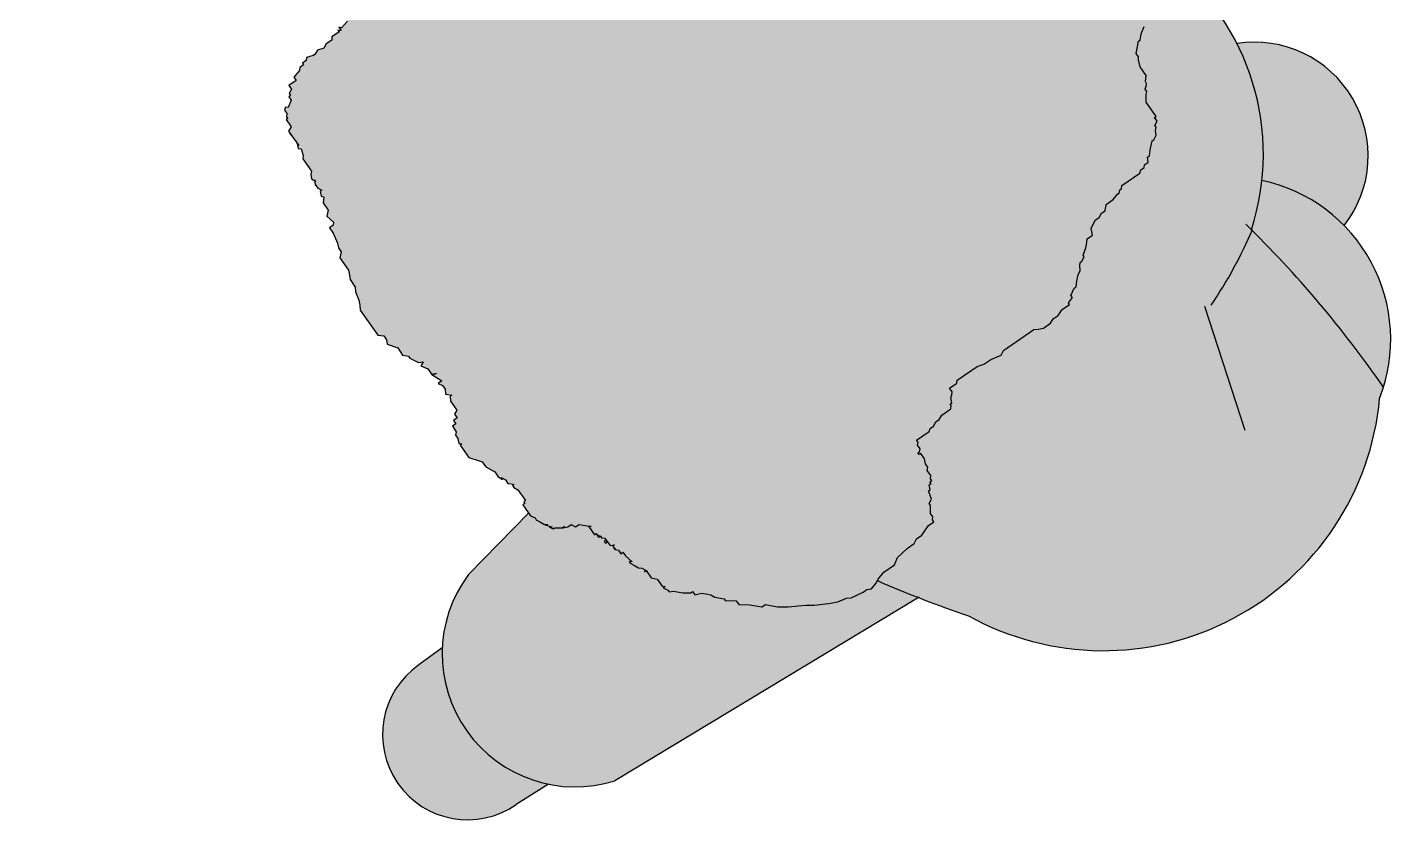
# Model space of a CAD drawing. Header units: metres. Extents: x -438 to -108, y 54494 to 54569.
# Drawn here: x -434.9628 to -434.4897, y 54565.877 to 54566.1521 of the extents above; entities that cross this region are included whole.
import ezdxf

# ---------------------------------------------------------------- set-up
doc = ezdxf.new("R2010")
doc.units = ezdxf.units.M
doc.header["$MEASUREMENT"] = 0
doc.layers.add('man', color=172, linetype='Continuous')
doc.layers.add('man-hatch', color=7, linetype='Continuous', true_color=0xffffff)

# ---------------------------------------------------------------- blocks, each defined once
blk = doc.blocks.new('A$C2C3C2B90')
at = {"layer": 'man-hatch'}
h = blk.add_hatch(color=256, dxfattribs=at)
h.paths.add_polyline_path([(251.1373023625611, 15.97596293810602), (239.3951490498939, 49.80913943407086, 0.375320228545042), (149.4841312735325, 79.4239696223267, 0.2492582734369556), (126.0182635647798, 39.18598478350896, 0.0226948687934763), (84.24336619515907, 42.25286851308238), (84.43231745424873, 41.52159141008542), (85.4757506295764, 40.32347557314688), (85.17887530681855, 38.6322713488421), (86.61336259535528, 35.92070214659179), (87.69234614439938, 34.58499963975964), (87.35992044773138, 33.03138208522569), (88.22560175324998, 32.52119959612219), (88.61665586645813, 31.00774623081179), (89.61992305925833, 30.53311391337911), (91.05441034766682, 27.82154471100648), (91.2677125912569, 26.99602469352385), (91.14858913817898, 24.61688712151272), (91.32634100779705, 23.92895377367722), (92.19202231344298, 23.41877128445185), (93.15188240953921, 19.70393120573181), (94.19531558467588, 18.50581536879372), (95.90173353327646, 11.90165522896223), (97.08275259569473, 10.73908956370133), (97.65155857845548, 8.537702850416736), (98.73054212762963, 7.202000343969758), (101.9300757812407, -5.180799918472985), (103.661438392407, -6.201164896548562), (104.4435466188215, -9.228071627300778), (105.6245656812398, -10.39063729256259), (107.4501070828546, -14.61565986025744), (108.8845943712631, -17.32722906263325), (109.4534003540875, -19.52861577590966), (110.6699697904796, -20.828768110694), (112.1044570788863, -23.54033731319896), (113.2065186707541, -27.80552407023742), (115.1511835253814, -29.65140906578563), (115.5422376385895, -31.16486243122836), (117.6244883803747, -32.97519725510938), (118.1932943633265, -35.17658396825573), (120.4532969748552, -37.67485214009412), (121.1998548272322, -40.56417220121466), (122.5757136992279, -40.20867048348055), (123.5000234213503, -43.78592389268942), (125.4045222935174, -44.90832536860262), (127.466443981416, -52.88835220436113), (127.031982771502, -54.6151066003431), (128.2130018339203, -55.77767226547439), (128.7818078167447, -57.97905897888177), (130.5487208017576, -59.13701062646487), (133.5705025857524, -70.83187754107212), (133.29670530575, -75.45256601584606), (134.5534407246041, -77.47620187012762), (135.927432976473, -85.63397956462632), (135.3738483135448, -89.73987153287362), (136.8163189892339, -94.92986429447592), (136.8563443768862, -95.08477011319974), (136.6704584514182, -95.13280030524038), (136.8385650793707, -95.78340474364632), (136.6836601415444, -95.82342990379948), (136.771715994254, -96.16422270477688), (136.926620932144, -96.1241975448711), (137.0066717073214, -96.43400918243333), (137.1925576327894, -96.38597899040087), (137.3954930356058, -96.53184081275595), (137.6436504387357, -97.49225688871775), (137.5768013537481, -97.87307485010297), (137.6168267413368, -98.02798066869491), (137.4309408159979, -98.07601086072646), (137.5189966686421, -98.41680366195942), (137.4041171184699, -98.61173464057993), (137.5321983587683, -99.10743326051943), (137.3772934208782, -99.14745842042521), (137.5722237462933, -99.26233907924143), (137.4653492735879, -99.4882512215263), (137.5454000487016, -99.79806285908762), (137.3904951110044, -99.838088019118), (137.4305204985294, -99.99299383770267), (137.7256992664925, -100.205156488486), (137.5586017388277, -100.4886924576485), (137.6466575916647, -100.8294852588797), (137.4607716663259, -100.8775154507812), (137.5007970538509, -101.0324212695041), (137.279043030846, -101.4532643906632), (137.0931571054434, -101.5012945826957), (136.9782775552058, -101.6962255613098), (136.8905381312834, -102.1960491354057), (136.3966299909171, -102.5950327611808), (136.543813909464, -102.7008226543539), (136.2830738215407, -103.0986896438553), (136.0132893334085, -103.3336457824989), (135.7205289352414, -103.6075881169445), (135.7605543229593, -103.7624939357911), (135.4907698347688, -103.9974500743238), (135.1980094368528, -104.2713924088876), (135.0431044989627, -104.3114175689179), (135.0831298866169, -104.466323387378), (134.4325291476853, -104.6344290594889), (133.5692187859904, -105.3862887033747), (133.3450846039068, -105.1467556593989), (132.7327321216444, -105.6024245672807), (132.6446762688302, -105.2616317660722), (132.0341009175818, -105.5846432568924), (131.9940755299294, -105.4297374381777), (131.8791959798209, -105.6246684167927), (131.9672518324651, -105.965461217892), (131.7145168220732, -106.3943093710614), (131.794567597316, -106.7041210086245), (131.6796880470165, -106.8990519872386), (132.1039571556275, -108.5410536655318), (132.3469179462254, -108.8418213068644), (132.4749991865237, -109.3375199266811), (132.8958408249946, -109.5592762121723), (133.0987762278119, -109.7051380346593), (133.4349894836514, -111.0063469117222), (133.6299198091301, -111.1212275705393), (133.6030961116021, -111.6569513505156), (133.6511265767867, -111.84283833277), (133.9741381425638, -112.4534176114012), (134.0141635300888, -112.6083234302487), (134.2400748431437, -112.7151990568018), (134.288105308201, -112.9010860391845), (134.4830356337434, -113.0159666978716), (134.4081814710325, -113.3658034955943), (134.4962373237404, -113.7065962966935), (134.3984072511112, -114.0954192898289), (134.3635784761163, -114.6001619058807), (134.0439943806095, -115.4098280201715), (134.0840197681346, -115.5647338388944), (133.8622657451933, -115.98557696018), (133.6415510447323, -116.5383497682624), (133.3797716342006, -116.804287070705), (133.2339110964504, -117.0072230813303), (133.2739364839754, -117.1621289000459), (133.1670620113337, -117.3880410425918), (132.8262711481702, -117.4760963945218), (132.7782406830493, -117.2902094120145), (132.5164612725184, -117.5561467145826), (132.0607908591192, -117.8391330452632), (131.4101901201111, -118.0072387171303), (128.6921777945072, -119.7671190289466), (127.3161221541704, -120.4531671702698), (126.1830273043006, -121.4399829527947), (124.7171466688587, -122.5458352510532), (124.0487666324707, -123.4125755536033), (122.0860221830008, -126.2374597023227), (121.7809293768851, -127.4500428565289), (122.6064447000063, -127.2367418258646), (121.9586812465004, -128.1379762043643), (122.7841965696234, -127.9246751738319), (122.1364331161167, -128.8259095524545), (123.4721260053329, -127.7469243149671), (123.5307544220641, -130.8139952350757), (122.8829909685601, -131.7152296135673), (123.0962932121502, -132.5407496310509), (122.5861156459296, -133.4064338377493), (123.1549216288176, -135.6078205510266), (122.8224959320842, -137.1614381056952), (122.5256206094537, -138.8526423298672), (122.9166747226618, -140.3660956953172), (121.9364855725516, -142.8209476284746), (122.3275396857598, -144.3344009939156), (121.205149040009, -146.2389062488865), (122.718593798968, -145.8478543593592), (120.8727233432119, -147.7925238034213), (121.0504752128918, -148.4804571513887), (120.9313517599412, -150.8595947235281), (119.298783547777, -153.6297841850674), (118.5318966413861, -156.9101561357093), (118.745198884978, -157.7356761533147), (120.2586436438733, -157.3446242637929), (118.6260754318364, -160.1148137254622), (118.2936497353594, -161.6684312801226), (117.1712590894158, -163.572936534968), (117.8591885253818, -163.3951856759732), (118.0369403949981, -164.0831190240633), (117.3490109590957, -164.2608698829272), (119.2331807772507, -171.5529633705946), (118.9363054546839, -173.2441675950304), (120.0988620828966, -172.0631458596981), (118.6038797578867, -174.7977851494434), (118.1694185480364, -176.5245395455486), (118.5249222872708, -177.9004062413433), (119.3504376103892, -177.6871052106799), (118.050295095024, -178.9036771176898), (118.4057988341929, -180.2795438134854), (117.1642847354915, -184.5631866404719), (116.8318590388217, -186.1168041951369), (116.3216814726011, -186.9824884018371), (116.4438858828962, -187.455442578359), (117.0096109083734, -186.8047375428432), (116.5349837160638, -187.8080084191888), (116.4438858828962, -187.455442578359), (113.3889707450007, -190.9692497705137), (112.8787931787811, -191.834933977083), (112.2310297253398, -192.736168355711), (110.3449932872509, -193.9573542801363), (111.0329227231523, -193.7796034214025), (108.5346732054677, -196.0396103937164), (107.7091578824102, -196.2529114243816), (106.5110508801599, -197.296346489944), (106.3332990105437, -196.6084131421076), (105.8037899089213, -197.5068996630789, 0.3670849214348543), (186.6207870307535, -123.5067465335787, -1.431167061010281e-05), (186.6147676319697, -123.5162113856641, 0.06029801692140953), (206.927719860556, -81.03545023942843, 0.3488028752139838)])
h.paths.add_polyline_path([(-73.56746025576922, -167.7979034752279), (-73.21195651647122, -169.1737701710226), (-72.1329729674244, -170.5094726776006), (-71.74191885408891, -172.0229260429178), (-69.8729703557683, -173.0077408493144), (-69.12641250326396, -175.897060910429), (-67.86967708440989, -177.9206967650962), (-67.69192521479181, -178.6086301129317), (-66.79069353536306, -179.2563992715504), (-66.6129416657468, -179.9443326195087), (-65.60967447294479, -180.4189649368118), (-63.72550465479162, -187.7110584246102), (-62.82427297529739, -188.3588275832217), (-62.46876923593572, -189.7346942791546), (-61.6030879302898, -190.244876768118), (-61.21203381708165, -191.7583301334389), (-59.52083718850463, -192.0552115918754), (-59.30753494491455, -192.8807316094817), (-57.43858644666579, -193.8655464157464), (-56.57290514107626, -194.3757289049736), (-55.67167346157657, -195.0234980634687), (-54.80599215606253, -195.5336805525649), (-54.62824028631712, -196.2216139005232), (-53.41167085011784, -197.5217662351779), (-51.85806010856959, -197.8541978654157), (-50.81924254185469, -198.4664168522286), (-50.13131310601693, -198.2886659934948), (-49.08787993081842, -199.4867818303028), (-47.57443517179399, -199.0957299408983), (-47.39668330217773, -199.7836632889866), (-41.61807604045771, -198.2905560746076), (-39.02564773225822, -199.2352066916565), (-38.1599664266796, -199.7453891806272), (-37.33445110362118, -199.5320881502175), (-36.43321942406419, -200.1798573088381), (-35.5675381185456, -200.6900397979325), (-34.87960868251412, -200.5122889390686), (-33.87634148984125, -200.9869212562407), (-33.01066018432266, -201.4971037453424), (-29.433427117463, -200.5727992794773), (-27.01875067894798, -200.8295165485606), (-26.01548348627239, -201.3041488658637), (-24.63962461440406, -200.9486471482578), (-21.00376313100878, -203.0914136023766), (-20.8260112613907, -203.779346950213), (-18.92151238928454, -204.9017484261276), (-16.83926164718287, -206.7120832498777), (-15.97358034166791, -207.222265738973), (-15.0723486622328, -207.8700348975899), (-14.20666735671784, -208.3802173868162), (-13.63786137382795, -210.5816041000935), (-12.24354006788326, -212.5696897827074), (-11.55561063191726, -212.3919389238417), (-11.20010689268292, -213.7678056197683), (-10.51217745671693, -213.5900547609044), (-9.508910263915823, -214.0646870780765), (-7.231819712617835, -214.3569545190903), (-7.054067843001576, -215.0448878670559), (-6.050800650198653, -215.519520184228), (-4.971817101152737, -216.855222690805), (-4.794065231409149, -217.543156038897), (-2.889566359242053, -218.6655575145551), (-2.5340626200732, -220.0414242104816), (-1.632830940387976, -220.6891933689676), (-0.58939776531588, -221.8873092061594), (0.4138694274852242, -222.3619415233325), (1.101798863516706, -222.1841906645996), (2.239410829101871, -226.5869640911533), (2.927340265004204, -226.409213232414), (4.006323814178359, -227.7449157388683), (4.361827553474541, -229.1207824345393), (5.187342876596631, -228.9074814039986), (5.400645120123045, -229.7330014216059), (6.776503991991376, -229.3774997038772), (7.957523054279591, -230.5400653690131), (9.036506603520138, -231.8757678757238), (9.724436039359716, -231.698017016728), (12.10356210415466, -231.8171476163025), (12.791491539866, -231.6393967575632), (15.73942358736167, -233.9599140704149), (17.76304591260578, -232.7031779741874), (18.15410002581393, -234.2166313396283), (19.01978133146167, -234.7268138285999), (20.53322609048428, -234.3357619391973), (21.04340365670669, -233.4700777324961), (21.22115552632295, -234.1580110803325), (23.42252972131155, -233.5892083320714), (24.28821102689562, -234.0993908212986), (26.31183335207697, -232.8426547249401), (25.80165578591732, -233.7083389316458), (26.66733709143682, -234.2185214207411), (30.20440417583359, -232.5707334351164), (31.28338772494408, -233.9064359416943), (31.9713171608455, -233.7286850829541), (33.27145967627712, -232.5121131758196), (34.35044322538761, -233.8478156823985), (37.23974685621579, -233.1012620752726), (38.57543974568671, -232.022276837909), (38.93094348491923, -233.3981435337046), (40.65769048753282, -233.8326116616572), (44.92285299021751, -232.7305563368755), (45.27835672952733, -234.1064230328548), (49.32560138014651, -231.592950840276), (49.20647792700493, -233.9720884122862), (54.98508518872313, -232.4789811981591), (55.16283705840488, -233.1669145461183), (56.67628181736472, -232.775862656591), (57.18645938358623, -231.910178449768), (57.36421125332981, -232.5981117977262), (60.07576301454083, -231.1636248427667), (60.94144432006033, -231.673807331862), (63.79058196842743, -230.2037702049765), (64.47851140445619, -230.0260193461054), (63.14281851492251, -231.1050045834691), (66.6798855992538, -229.4572165978443), (69.68831268322447, -226.3315254184481), (69.86606455296806, -227.0194587664064), (70.51382800634383, -226.1182243879148), (72.57761631411722, -225.5849718113159), (75.63414528671274, -223.5651174404447), (75.90138115485752, -223.1116638082076), (78.61293291613038, -221.677176853118), (80.75567869445422, -218.0413031847474), (80.06774925848276, -218.2190540436213), (80.54237645079957, -217.2157831672721), (82.86287409874058, -214.2678428468616), (85.53425987755145, -212.1098723722671), (86.22218931351927, -211.9321215132723), (88.72043883107563, -209.6721145408292), (88.24581163876337, -210.6753854170456), (89.62167051069446, -210.3198836994479), (91.43199059241397, -208.2376275857368), (92.55438123810109, -206.3331223307669), (94.75575543309151, -205.7643195825067), (95.26593299937485, -204.898635375931), (96.64179187118134, -204.5431336582033), (99.49092951954754, -203.0730965313105), (100.4757342782077, -201.2041414481419), (100.8667883914159, -202.7175948135828), (101.5145518449199, -201.8163604350821), (101.9891790371667, -200.8130895587447), (104.1905532321571, -200.2442868104763), (106.3332990105437, -196.6084131421076), (106.5110508801599, -197.2963464899431), (107.7091578824129, -196.2529114243798), (108.5346732054677, -196.0396103937155), (111.0329227231523, -193.7796034214034), (110.3449932872536, -193.9573542801345), (112.2310297253407, -192.7361683557092), (112.8787931787783, -191.8349339770903), (113.3889707450035, -190.9692497705091), (116.4438858828962, -187.455442578359), (116.3216814726011, -186.9824884018362), (116.8318590388217, -186.1168041951387), (117.1642847354906, -184.5631866404765), (118.4057988341929, -180.2795438134845), (118.050295095024, -178.9036771176889), (119.3504376103901, -177.6871052106781), (118.5249222872708, -177.9004062413424), (118.1694185480364, -176.5245395455495), (118.6038797578867, -174.7977851494425), (120.0988620828966, -172.0631458596963), (118.9363054546839, -173.2441675950313), (119.2331807772507, -171.5529633705946), (117.3490109590957, -164.2608698829272), (118.0369403949981, -164.0831190240624), (117.8591885253818, -163.3951856759722), (117.1712590894158, -163.572936534968), (118.2936497353594, -161.6684312801217), (118.6260754318364, -160.114813725464), (120.2586436438733, -157.3446242637938), (118.745198884978, -157.7356761533138), (118.5318966413861, -156.9101561357083), (119.298783547777, -153.6297841850674), (120.9313517599412, -150.8595947235299), (121.0504752128918, -148.4804571513878), (120.8727233432119, -147.7925238034213), (122.718593798967, -145.8478543593592), (121.2051490400081, -146.2389062488865), (122.3275396857598, -144.3344009939165), (121.9364855725516, -142.8209476284746), (122.9166747226618, -140.3660956953154), (122.5256206094537, -138.8526423298663), (122.8224959320851, -137.1614381056897), (123.1549216288176, -135.6078205510266), (122.5861156459296, -133.4064338377493), (123.0962932121502, -132.5407496310499), (122.8829909685601, -131.7152296135682), (123.5307544220641, -130.8139952350748), (123.4721260053329, -127.7469243149671), (122.1364331161185, -128.8259095524527), (122.7841965696234, -127.924675173831), (121.9586812465013, -128.1379762043653), (122.6064447000063, -127.2367418258646), (121.7809293768851, -127.4500428565289), (122.2153905866699, -125.7232884605564), (122.1456138860858, -126.1516922161454), (124.0487666324689, -123.4125755536143), (124.7171466688578, -122.5458352510514), (126.1830273043024, -121.4399829527893), (127.3161221541686, -120.4531671702716), (128.6921777945036, -119.7671190289466), (131.4101901201111, -118.0072387171303), (132.0607908591192, -117.8391330452632), (132.5164612725212, -117.5561467145799), (132.7782406830493, -117.2902094120136), (132.8262711481702, -117.4760963945218), (133.1670620113337, -117.3880410425909), (133.2739364839754, -117.1621289000459), (133.2339110964504, -117.0072230813303), (133.3797716342015, -116.804287070704), (133.6415510447323, -116.5383497682615), (133.8622657451933, -115.9855769601782), (134.0840197681346, -115.5647338388935), (134.0439943806095, -115.4098280201715), (134.3635784761163, -114.6001619058807), (134.3984072511112, -114.0954192898262), (134.4962373237404, -113.7065962966954), (134.4081814710325, -113.3658034955943), (134.4830356337434, -113.0159666978716), (134.288105308201, -112.9010860391845), (134.2400748431437, -112.7151990568009), (134.0141635300888, -112.6083234302487), (133.9741381425638, -112.4534176114021), (133.6511265767867, -111.84283833277), (133.6030961116021, -111.6569513505156), (133.6299198091301, -111.1212275705393), (133.4349894836514, -111.0063469117222), (133.0987762278119, -109.7051380346593), (132.8958408249964, -109.559276212176), (132.4749991865237, -109.3375199266802), (132.3469179462254, -108.8418213068644), (132.1039571556275, -108.5410536655309), (131.6796880470165, -106.8990519872377), (131.794567597316, -106.7041210086236), (131.7145168220732, -106.3943093710604), (131.9672518324651, -105.965461217892), (131.8791959798209, -105.6246684167927), (131.9940755299294, -105.4297374381777), (132.0341009175818, -105.5846432568942), (132.6446762688292, -105.2616317660722), (132.7327321216444, -105.6024245672807), (133.3450846039068, -105.1467556593989), (133.2952770078782, -105.0935260940596), (133.4811629332171, -105.0454959021508), (133.3450846039059, -105.146755659398), (133.5692187859904, -105.3862887033747), (134.4325291476844, -104.6344290594898), (135.0831298866169, -104.4663233873798), (135.0431044989627, -104.3114175689179), (135.1980094368519, -104.2713924088885), (135.4907698347697, -103.9974500743192), (135.7605543229593, -103.7624939357911), (135.7205289352414, -103.6075881169445), (136.0132893334057, -103.3336457825035), (136.2830738215416, -103.0986896438535), (136.5438139094631, -102.7008226543539), (136.3408785065185, -102.5549608318752), (136.4957834444067, -102.5149356719694), (136.796548920046, -102.2719745013164), (136.6106629946416, -102.3200046932243), (136.9114284702819, -102.0770435227014), (136.9782775552058, -101.6962255613098), (137.0931571054434, -101.5012945826966), (137.279043030846, -101.4532643906623), (137.5007970538509, -101.032421269505), (137.4607716663259, -100.8775154507812), (137.6466575916647, -100.8294852588788), (137.5586017388277, -100.4886924576485), (137.6734812890654, -100.2937614789034), (137.6334559016041, -100.1388556601878), (137.4305204985294, -99.99299383770176), (137.3904951110044, -99.8380880191171), (137.5454000487016, -99.79806285908762), (137.4653492735879, -99.48825122152539), (137.5722237462933, -99.26233907924234), (137.3772934208782, -99.14745842042521), (137.5321983587683, -99.10743326052034), (137.4041171184699, -98.61173464057993), (137.5189966686421, -98.41680366195851), (137.4309408159979, -98.07601086072737), (137.6168267413368, -98.02798066869491), (137.5768013537481, -97.87307485010206), (137.6436504387357, -97.49225688871775), (137.3954930356058, -96.53184081275595), (137.1925576327894, -96.38597899040087), (137.0066717073214, -96.43400918243333), (136.926620932144, -96.1241975448711), (136.771715994254, -96.16422270477597), (136.6836601415444, -95.82342990380039), (136.8385650793707, -95.78340474364722), (136.6704584514182, -95.13280030523947), (136.8563443768862, -95.08477011319974), (136.8163189892339, -94.92986429448592), (135.3738483135448, -89.73987153287362), (135.927432976473, -85.6339795646254), (134.5534407246041, -77.47620187012853), (133.29670530575, -75.45256601584651), (133.5705025857524, -70.83187754107257), (130.5487208017576, -59.13701062646533), (128.7818078167447, -57.97905897888131), (128.2130018339203, -55.77767226547348), (127.031982771502, -54.61510660034355), (127.466443981416, -52.88835220436022), (125.4045222935174, -44.90832536860307), (123.5000234213503, -43.78592389268806), (122.5757136992279, -40.20867048347827), (121.1998548272322, -40.56417220121466), (120.4532969748552, -37.67485214009321), (118.1932943633265, -35.17658396825573), (117.6244883803747, -32.97519725510801), (115.5422376385895, -31.16486243122836), (115.1511835253814, -29.65140906578699), (113.2065186707541, -27.80552407023652), (112.1044570788863, -23.54033731319714), (110.6699697904787, -20.828768110694), (109.4534003540875, -19.52861577590966), (108.8845943712631, -17.3272290626328), (107.4501070828537, -14.61565986026108), (105.6245656812398, -10.39063729256122), (104.4435466188215, -9.228071627300778), (103.661438392407, -6.201164896548562), (101.9300757812407, -5.180799918473895), (98.73054212762963, 7.202000343968848), (97.65155857845548, 8.537702850415826), (97.08275259569473, 10.73908956370133), (95.90173353327646, 11.90165522896177), (94.19531558467588, 18.50581536879281), (93.15188240953921, 19.70393120573226), (92.19202231344298, 23.41877128445185), (91.32634100779705, 23.92895377367813), (91.14858913817898, 24.61688712151317), (91.2677125912569, 26.99602469352385), (91.05441034766682, 27.82154471100557), (89.61992305925833, 30.53311391337866), (88.61665586645813, 31.00774623081134), (88.22560175324998, 32.52119959612264), (87.35992044773138, 33.03138208522523), (87.69234614439938, 34.5849996397601), (86.61336259535346, 35.92070214659543), (85.17887530681855, 38.6322713488421), (85.4757506295764, 40.32347557314733), (84.43231745424873, 41.52159141008633), (84.04126334110606, 43.03504477552815), (82.4691901655433, 45.71106380610718), (82.90365137545723, 47.43781820208187), (81.21245474675288, 47.73469966038874), (80.64364876386571, 49.93608637366469), (79.20916147545631, 52.64765557604551), (79.71933904161506, 53.51333978286857), (78.34348016987406, 53.15783806514128), (78.81810736218631, 54.16110894161193), (78.13017792628398, 53.98335808262482), (77.38362007384148, 56.87267814386087), (76.38035288110495, 57.34731046116303), (75.81154689802406, 59.54869717444035), (74.73256334897724, 60.88439968101875), (74.88723717596713, 63.12595058364332), (73.80825362679298, 64.46165309009803), (73.6305017571749, 65.14958643793398), (73.74962521031648, 67.52872401007335), (72.8839439046069, 68.0389064991773), (72.4928897914624, 69.55235986474236), (71.80496035562373, 69.37460900575479), (71.4139062424174, 70.88806237119661), (70.41063904967905, 71.36269468849105), (68.97615176133604, 74.07426389074044), (67.60029288946771, 73.71876217301178), (66.85373503683422, 76.60808223437971), (65.34029027793895, 76.21703034485972), (64.26130672870113, 77.55273285143812), (63.43579140557904, 77.33943182077246), (63.25803953596278, 78.0273651687321), (61.88218066422178, 77.67186345100481), (59.79992992224743, 79.48219827488401), (60.31010748846802, 80.34788248158338), (59.40887580897561, 80.99565164032629), (58.03301693717094, 80.64014992272223), (57.02974974449717, 81.11478224002394), (56.34182030853026, 80.93703138116052), (56.164068438914, 81.62496472899647), (53.27476480808582, 80.8784111217401), (52.19578125884891, 82.21411362844901), (50.68233649982449, 81.82306173904453), (47.10510343347778, 80.89875727299886), (45.4139068044542, 81.19563873136303), (44.90372923810446, 80.32995452466321), (42.52460317362693, 80.44908512436177), (41.52133598095224, 80.9237174416644), (36.4306581550718, 79.60836108613921), (35.52942647551481, 80.25613024475842), (33.97581573396474, 80.58856187498986), (32.95814496128332, 79.76647788464561), (33.32805228071538, 79.68732749648962), (32.64012284462206, 79.5095766375025), (32.95814496128423, 79.76647788464606), (31.77444153916531, 80.01975912672833), (30.26099678007904, 79.62870723732385), (29.06288977801978, 78.58527217163737), (28.88513790833986, 79.27320551959701), (27.19394127957185, 79.5700869780344), (26.68376371322211, 78.70440277133548), (24.81481521509431, 79.68921757773387), (21.92551158407423, 78.94266397034653), (20.02101271190713, 80.06506544639115), (17.30946095075888, 78.63057849129973), (16.44377964524119, 79.1407609802709), (16.05272553196937, 80.65421434584414), (13.85135133691711, 80.0854115974521), (10.09636640063309, 79.84904047942246), (8.405169771863257, 80.14592193798399), (6.891725012904317, 79.7548700483253), (5.124812027893313, 80.91282169603937), (0.03413420201195549, 79.59746534077703), (-1.657062426636912, 79.894346799083), (-3.210673168048743, 80.22677842931489), (-6.23756268609668, 79.44467465038997), (-7.826723801556, 79.91469295026809), (-10.89377930213141, 79.85607269097909), (-12.58497593057564, 80.1529541494101), (-14.31172293325562, 80.58742227749508), (-24.49307858495467, 77.95670956657796), (-25.47788334361485, 76.0877544834093), (-26.99132810238279, 75.69670259401028), (-28.54493884405838, 76.02913422424263), (-31.00302237921642, 73.04564373190942), (-33.8923260100446, 72.2990901249077), (-34.91268114255308, 70.56772171150897), (-35.73819646560969, 70.35442068097564), (-38.23644598329429, 68.0944137082779), (-38.56887167989862, 66.54079615361206), (-39.61230485522628, 67.73891199041873), (-41.45817531085504, 65.79424254648075), (-43.65954950571631, 65.22543979821921), (-46.98331434645752, 62.75213179498814), (-47.37436845972934, 64.26558516043042), (-48.53692508800486, 63.08456342521913), (-50.05036984696653, 62.69351153582147), (-51.63953096242494, 63.16352983556908), (-52.76192160811388, 61.25902458073051), (-52.93967347773014, 61.94695792856555), (-54.52883459318764, 62.41697622844504), (-58.24365354713791, 61.45712159077948), (-59.28708672246557, 62.65523742771029), (-60.80053148148818, 62.26418553818121), (-61.19158559463267, 63.77763890363076), (-62.56744446643734, 63.42213718589574), (-62.922948205799, 64.79800388169815), (-65.12432240072394, 64.22920113330565), (-66.16313996730878, 64.84142012037819), (-67.53899883930535, 64.4859184026518), (-69.23019546788146, 64.78279986108191), (-69.74037303416571, 63.91711565425885), (-69.91812490384746, 64.60504900221804), (-75.008802729536, 63.2896926467015), (-77.32930037761253, 60.34175232628331), (-77.97706383098011, 59.44051794792358), (-80.04085213887811, 58.90726537120054), (-82.67668754365423, 56.61170822683334), (-84.74047585136213, 56.0784556503645), (-86.07616874083033, 54.99947041300265), (-85.38823930486524, 55.17722127186562), (-86.58634630698998, 54.13378620630147), (-88.09979106607716, 53.74273431690472), (-88.57441825838941, 52.7394634405573), (-89.08459582473643, 51.8737792337356), (-89.26234769422535, 52.56171258169388), (-90.0878630174102, 52.3484115510314), (-91.28597001953767, 51.3049764854668), (-95.6887184094494, 50.16737098881322), (-95.86647027913114, 50.85530433677286), (-96.55439971503347, 50.67755347790899), (-96.76770195855988, 51.50307349551531), (-101.1704503484743, 50.36546799886173), (-102.4705928637813, 49.14889609185866), (-103.1585222998101, 48.97114523298796), (-104.4942151892792, 47.89215999564249), (-105.6923221914703, 46.84872493005832), (-107.5026422730589, 44.76646881635725), (-106.9924647069001, 45.63215302318849), (-108.190571709024, 44.58871795749428), (-108.0128198394077, 43.90078460965788), (-108.9574586155422, 41.30834600685148), (-109.2543339383019, 39.6171417825467), (-108.8988301991312, 38.24127508674519), (-110.2345230884102, 37.16228984951204), (-109.8434689751384, 35.6488364839397), (-111.4760371872017, 32.87864702241131), (-115.0532702539067, 31.95434255640566), (-114.8755183842904, 31.26640920856926), (-115.5634478202719, 31.08865834968492), (-116.2112112736968, 30.18742397108235), (-116.8991407095336, 30.00967311234172), (-117.3737679019732, 29.00640223587197), (-118.1992832249662, 28.79310120546234), (-118.8872126609322, 28.61535034659846), (-120.4006574200203, 28.22429845706984), (-120.7330831165609, 26.67068090241173), (-120.9108349862427, 27.35861425024814), (-122.2866938581119, 27.00311253264317), (-122.934457311615, 26.10187815414383), (-124.310316183356, 25.74637643654705), (-124.0970139398278, 24.92085641906351), (-125.6104586988495, 24.52980452953625), (-128.3220104599995, 23.09531757431296), (-127.8118328938408, 23.96100178127426), (-128.4997623297431, 23.78325092227942), (-129.8354552192168, 22.70426568491393), (-131.0335622212742, 21.66083061935296), (-131.5081894136483, 20.65755974313743), (-132.8438823029901, 19.57857450565007), (-135.7331859338838, 18.83202089864881), (-136.8911269536738, 17.06510231331822), (-139.7804305844375, 16.31854870606276), (-140.2550577767479, 15.31527782984676), (-140.4683600203398, 16.1407978473303), (-141.7685025358996, 14.92422594044956), (-142.4564319716746, 14.74647508145563), (-142.7888576684063, 13.19285752691985), (-144.421425880445, 10.42266806524913), (-145.3660646565795, 7.830229462445459), (-145.1883127869633, 7.142296114609962), (-146.5641716587024, 6.786794396883124), (-146.8208809990638, 4.372106652940602), (-147.805685757723, 2.503151569896545), (-148.4534492111643, 1.601917191392658), (-149.6515562132881, 0.5584821258325974), (-151.2841244254532, -2.211707335706251), (-151.9720538614192, -2.38945819457058), (-153.4268702036488, -5.847581004075892), (-154.9403149627369, -6.238632893604517), (-156.3595809312455, -9.834342372754236), (-158.5023267095685, -13.47021604112388), (-158.146822970336, -14.8460827369272), (-160.2895687487226, -18.48195640529639), (-161.7088347171693, -22.07766588431559), (-162.4757216236221, -25.35803783495658), (-163.2827745125396, -27.91492626596346), (-164.227413288866, -30.50736486889809), (-165.3267258919259, -35.34135437419764), (-165.9560269112253, -38.5861761529145), (-165.861848120775, -41.79083374266247), (-166.3318597045991, -43.38000146899731), (-165.8821771747889, -47.96052575454678), (-165.4911230616444, -49.4739791197353), (-165.8235487582506, -51.02759667452392), (-164.5668133395229, -53.05123252906878), (-163.4878297902187, -54.38693503538525), (-161.9157566147233, -57.06295406609524), (-160.8136950229846, -61.32814082313416), (-158.8690301682918, -63.17402581868373), (-157.0434887664205, -67.39904838650409), (-156.2969309140435, -70.28836844774105), (-155.0803614776514, -71.58852078239488), (-154.511555494827, -73.78990749567356), (-152.2113869008999, -77.01165918727838), (-151.6425809181392, -79.21304590042473), (-150.8170655948261, -78.9997448698914), (-149.9513842893084, -79.50992735898672), (-148.5755254175047, -79.15442564125897), (-145.9830971093697, -80.0990762584388), (-145.1575817863768, -79.88577522777541), (-144.078598237139, -81.22147773422876), (-141.0115427365663, -81.16285747506299), (-140.8337908668209, -81.85079082289849), (-139.1425942384367, -82.14767228133041), (-138.9292919947829, -82.9731922990677), (-138.2413625587533, -82.79544144007286), (-138.0636106891352, -83.48337478803933), (-137.3756812532965, -83.30562392904449), (-136.3724140605582, -83.78025624634756), (-134.308625752853, -83.24700366987872), (-133.2698081860135, -83.85922265669615), (-131.8939493143998, -83.5037209389684), (-130.2027526855682, -83.8006023975322), (-128.0013784907705, -83.23179964927112), (-128.1791303603868, -82.54386630130466), (-127.4912009244208, -82.36611544243897), (-127.3134490548046, -83.05404879027446), (-126.4477677491568, -83.56423127950166), (-124.9343229900715, -83.17317938997348), (-124.0686416846147, -83.68336187907607), (-123.2431263614935, -83.47006084853456), (-121.9277625261011, -88.56076762293287), (-121.0265308466705, -89.20853678154435), (-120.6710271073744, -90.5844034774691), (-119.5920435582639, -91.92010598392608), (-119.2365398189659, -93.29597267971803), (-118.1575562697935, -94.63167518642877), (-117.197696173761, -98.34651526514608), (-116.1944289808953, -98.82114758231819), (-115.5064995449929, -98.6433967234534), (-115.3287476753767, -99.33133007142078), (-113.637551046736, -99.6282115298518), (-112.7363193671736, -100.2759806884733), (-111.8706380616586, -100.7861631775659), (-110.3571933027006, -100.3951112881687), (-109.6106354501308, -103.2844313494134), (-108.7449541446122, -103.7946138383759), (-106.6474820828034, -111.9122273436569), (-106.766605535754, -114.291364915799), (-106.0200476833115, -117.1806849771656), (-105.9212532842475, -120.9712394167791), (-104.7046838480464, -122.2713917514329), (-101.5051501944354, -134.6541920137461), (-101.9751617781321, -136.2433597403342), (-102.27203710089, -137.9345639643861), (-101.5254792484493, -140.8238840256308), (-100.4464956992115, -142.1595865322088), (-99.91324009023356, -144.2233865759699), (-98.51891878435072, -146.2114722587148), (-97.73681055787074, -149.2383789893411), (-97.04888112203389, -149.0606281304781), (-95.82769607708997, -150.9466773155063), (-95.0021807540952, -150.733376284843), (-93.0575158993388, -152.5792612803916), (-92.84421365581238, -153.404781297867), (-90.97526515742538, -154.3895961043936), (-89.20835217241529, -155.5475477519794), (-88.02733310999793, -156.7101134172462), (-86.43817199453315, -157.1801317169939), (-85.43490480180026, -157.6547640342969), (-85.25715293218218, -158.3426973821315), (-84.17816938307351, -159.6783998887095), (-83.49023994710478, -159.5006490298465), (-81.40798920525776, -161.3109838537202), (-80.54230789975372, -161.8211663428174), (-78.67335940148314, -162.8059811490966), (-78.10455341872239, -165.0073678624985), (-75.82746286716792, -165.2996353033877), (-74.64644380494428, -166.462200968519)])
h.paths.add_polyline_path([(105.8037899089213, -197.5068996630798), (104.1905532321571, -200.2442868104754), (101.9891790371667, -200.8130895587437), (101.5145518449208, -201.8163604350839), (100.8667883914159, -202.7175948135837), (100.4757342782077, -201.2041414481419), (99.49092951954754, -203.0730965313114), (96.64179187117861, -204.5431336582024), (96.03366947225186, -204.7002635512736), (125.0808184018642, -266.3246904295838, 0.9285922889327849), (205.3116719838808, -222.3008268818958), (186.6207870306671, -123.5067465342618, -0.3670849214325529)])
h.paths.add_polyline_path([(146.6266417785027, -283.9809093813283), (151.2748642830456, -300.6393037015578, 0.9999838254350731), (208.0755072957672, -285.963832139214, 8.087277102248791e-06), (208.0752699264713, -285.9629134141569), (203.4948165308742, -263.939274971438, -0.3746421569819406)])
h.paths.add_polyline_path([(-105.2925300368779, -247.3965782990199, 0.6800392598186292), (-33.60623445070087, -234.6612368540418, -0.1444988632406657), (-80.80834496722127, -226.250555656623, -0.147506483213722)])
h.paths.add_polyline_path([(-80.80834496722036, -226.250555656623, -0.05147004417093753), (-95.48342064677854, -216.92289702378, -0.0465129247857369), (-162.2631420854777, -240.6394419850631, 0.4408438542884038)])
h.paths.add_polyline_path([(-95.48342064677854, -216.92289702378, 0.3143283203179255), (1.242312732834762, -222.7280059097011), (1.101798863516706, -222.1841906645996), (0.4138694274852242, -222.3619415233325), (-0.589397765314061, -221.8873092061631), (-1.632830940389795, -220.6891933689685), (-2.5340626200732, -220.0414242104825), (-2.889566359242053, -218.665557514556), (-4.794065231409149, -217.5431560388952), (-4.971817101152737, -216.8552226908059), (-6.050800650199562, -215.5195201842262), (-7.054067843001576, -215.0448878670577), (-7.231819712617835, -214.3569545190903), (-9.508910263916732, -214.0646870780747), (-10.51217745671602, -213.5900547609044), (-11.20010689268292, -213.7678056197683), (-11.55561063191726, -212.3919389238436), (-12.24354006788326, -212.5696897827065), (-13.63786137382795, -210.5816041000935), (-14.20666735671784, -208.3802173868162), (-15.07234866223735, -207.8700348975872), (-15.97358034166427, -207.222265738973), (-16.83926164718287, -206.712083249874), (-18.92151238928727, -204.9017484261276), (-20.8260112613907, -203.7793469502139), (-21.00376313100878, -203.0914136023775), (-24.63962461440497, -200.9486471482578), (-26.0154834862733, -201.3041488658637), (-27.01875067894616, -200.8295165485606), (-29.43342711746573, -200.5727992794773), (-33.01066018432357, -201.4971037453424), (-33.87634148984034, -200.9869212562417), (-34.87960868251321, -200.5122889390686), (-35.5675381185456, -200.6900397979334), (-36.43321942406601, -200.1798573088399), (-37.33445110362118, -199.5320881502194), (-38.15996642667869, -199.7453891806281), (-39.02564773226368, -199.2352066916555), (-41.61807604045862, -198.2905560746067), (-47.39668330217773, -199.7836632889885), (-47.57443517179399, -199.0957299408965), (-49.08787993081842, -199.4867818303019), (-50.13131310601693, -198.2886659934948), (-50.81924254185651, -198.4664168522286), (-51.85806010856686, -197.8541978654166), (-53.41167085011784, -197.5217662351779), (-54.62824028631712, -196.2216139005241), (-54.80599215606253, -195.5336805525658), (-55.67167346158385, -195.0234980634614), (-56.57290514107717, -194.3757289049745), (-57.43858644665306, -193.8655464157546), (-59.30753494491455, -192.8807316094808), (-59.52083718850463, -192.0552115918754), (-61.21203381708165, -191.7583301334371), (-61.6030879302898, -190.244876768119), (-62.46876923593572, -189.7346942791546), (-62.82427297529739, -188.3588275832208), (-63.72550465479162, -187.7110584246111), (-65.60967447294479, -180.4189649368118), (-66.6129416657468, -179.9443326195087), (-66.79069353536397, -179.2563992715504), (-67.69192521479181, -178.6086301129317), (-67.86967708440989, -177.9206967650971), (-69.12641250326396, -175.897060910429), (-69.8729703557683, -173.0077408493153), (-71.74191885408891, -172.0229260429169), (-72.1329729674244, -170.5094726776006), (-73.21195651647122, -169.1737701710217), (-73.56746025576922, -167.7979034752252), (-74.64644380494519, -166.4622009685154), (-75.82746286716792, -165.2996353033896), (-78.10455341872239, -165.0073678624967), (-78.67335940148314, -162.8059811490948), (-80.54230789974736, -161.821166342821), (-81.40798920525685, -161.3109838537212), (-83.49023994710569, -159.5006490298465), (-84.17816938307351, -159.6783998887113), (-85.25715293218218, -158.3426973821333), (-85.43490480180026, -157.654764034296), (-86.4381719945386, -157.1801317169929), (-88.0273331099961, -156.7101134172472), (-89.20835217241529, -155.5475477519813), (-90.97526515742811, -154.3895961043963), (-92.84421365581238, -153.404781297867), (-93.0575158993388, -152.5792612803916), (-95.0021807540952, -150.7333762848421), (-95.82769607708906, -150.9466773155073), (-97.04888112203389, -149.060628130479), (-97.73681055787074, -149.238378989342), (-98.51891878435072, -146.211472258713), (-99.91324009023356, -144.223386575969), (-100.4464956992115, -142.1595865322088), (-101.5254792484493, -140.823884025629), (-102.27203710089, -137.9345639643861), (-101.975161778133, -136.2433597403369), (-101.5051501944354, -134.6541920137452), (-104.7046838480464, -122.2713917514329), (-105.9212532842475, -120.9712394167791), (-106.0200476833115, -117.1806849771665), (-106.766605535754, -114.2913649157981), (-106.6474820828034, -111.9122273436578), (-108.7449541446122, -103.7946138383768), (-109.6106354501308, -103.2844313494124), (-110.3571933027006, -100.3951112881687), (-111.8706380616595, -100.7861631775659), (-112.7363193671772, -100.2759806884733), (-113.637551046736, -99.6282115298518), (-115.3287476753767, -99.33133007142078), (-115.5064995449929, -98.64339672345432), (-116.1944289808944, -98.82114758231819), (-117.197696173761, -98.3465152651479), (-118.1575562697935, -94.63167518642877), (-119.2365398189659, -93.29597267971894), (-119.5920435582639, -91.92010598392335), (-120.6710271073744, -90.58440347747), (-121.0265308466705, -89.20853678154435), (-121.9277625261011, -88.56076762293378), (-123.2431263614935, -83.47006084853547), (-124.0686416846156, -83.68336187907607), (-124.9343229900696, -83.17317938997348), (-126.4477677491568, -83.56423127950166), (-127.3134490548046, -83.05404879027537), (-127.4912009244208, -82.36611544243988), (-128.1791303603868, -82.54386630130375), (-128.0013784907705, -83.23179964927022), (-130.2027526855691, -83.80060239753129), (-131.8939493144017, -83.50372093896931), (-133.2698081860126, -83.85922265669615), (-134.308625752853, -83.24700366987963), (-136.37241406056, -83.78025624634574), (-137.3756812532974, -83.30562392904449), (-138.0636106891352, -83.48337478803933), (-138.2413625587533, -82.79544144007286), (-138.9292919947829, -82.9731922990668), (-139.1425942384367, -82.1476722813295), (-140.8337908668209, -81.85079082289849), (-141.0115427365663, -81.1628574750639), (-144.0785982371399, -81.22147773422967), (-145.1575817863768, -79.88577522777541), (-145.9830971093716, -80.09907625843971), (-148.5755254175028, -79.15442564125806), (-149.9513842893066, -79.50992735898672), (-150.817065594827, -78.99974486989231), (-151.6425809181392, -79.21304590042564), (-152.2113869008999, -77.01165918727838), (-154.511555494827, -73.78990749567265), (-155.0803614776514, -71.58852078239534), (-156.2969309140435, -70.2883684477406), (-157.0434887664205, -67.399048386505), (-158.8690301682918, -63.17402581868282), (-160.8136950229846, -61.32814082313371), (-161.9157566147233, -57.06295406609433), (-163.4878297902205, -54.3869350353857), (-163.8749062224069, -53.90776279875445, 0.0226790805542544), (-186.147192376252, -79.0845749577893, 0.5424891163272809), (-165.3964251812531, -238.0433774418916, 0.0181635508265311), (-162.2631420854777, -240.6394419850631, 0.04651292478573692)])
h.paths.add_polyline_path([(-174.3053313897626, -65.12767095096024, -0.01033145533902075), (-163.8749062224069, -53.90776279875354), (-164.5668133395257, -53.05123252906378), (-165.8235487582506, -51.02759667452437), (-165.4911230616444, -49.47397911973394), (-165.8821771747889, -47.96052575454951), (-166.3318597045991, -43.38000146899731), (-165.861848120775, -41.79083374266247), (-165.9560269112253, -38.58617615291541), (-165.326725891925, -35.34135437419718), (-164.227413288866, -30.50736486889991), (-163.2827745125396, -27.91492626596028), (-162.475721623623, -25.35803783495749), (-161.7088347171693, -22.07766588431559), (-160.2895687487216, -18.48195640529275), (-158.146822970336, -14.84608273692538), (-158.5023267095685, -13.47021604112388), (-156.3595809312455, -9.834342372753781), (-154.9403149627369, -6.238632893603608), (-153.4268702036488, -5.847581004075892), (-151.9720538614192, -2.389458194571489), (-151.2841244254532, -2.21170733570716), (-149.651556213289, 0.5584821258316879), (-148.4534492111652, 1.601917191393568), (-147.8056857577212, 2.503151569898364), (-146.8208809990638, 4.372106652941056), (-146.5641716587024, 6.786794396883124), (-145.1883127869633, 7.142296114609962), (-145.3660646565795, 7.830229462445459), (-144.421425880445, 10.42266806525049), (-142.7888576684063, 13.1928575269194), (-142.4564319716746, 14.74647508145563), (-141.7685025358996, 14.92422594045001), (-140.4683600203398, 16.14079784732894), (-140.2550577767479, 15.31527782984676), (-139.7804305844375, 16.31854870606276), (-136.8911269536738, 17.06510231331822), (-135.7331859338829, 18.83202089864835), (-132.8438823029919, 19.57857450565098), (-131.5081894136492, 20.65755974313697), (-131.0335622212742, 21.66083061935296), (-129.8354552192222, 22.70426568490939), (-128.4997623297431, 23.78325092228033), (-127.8118328938408, 23.96100178127472), (-128.3220104599995, 23.09531757431341), (-125.6104586988504, 24.5298045295367), (-124.0970139398278, 24.92085641906397), (-124.310316183356, 25.7463764365466), (-122.9344573116159, 26.10187815414383), (-122.286693858111, 27.00311253264408), (-120.9108349862427, 27.35861425024677), (-120.7330831165609, 26.67068090241219), (-120.4006574200203, 28.22429845707029), (-118.8872126609294, 28.615350346588), (-119.1005149046514, 29.44087036395013), (-118.4125854686217, 29.61862122294451), (-118.1992832249662, 28.79310120546188), (-117.3737679019732, 29.00640223587197), (-116.8991407095336, 30.00967311234263), (-116.2112112736968, 30.18742397108235), (-116.3889631433767, 30.87535731904109), (-114.8755183842904, 31.26640920856926), (-115.0532702539067, 31.95434255640521), (-111.4760371872026, 32.87864702241177), (-109.8434689751384, 35.6488364839397), (-110.2345230884102, 37.16228984951204), (-108.8988301991312, 38.24127508674474), (-109.2543339383019, 39.61714178254806), (-108.9574586155422, 41.30834600685239), (-108.0128198394077, 43.90078460965788), (-108.190571709024, 44.58871795749428), (-106.992464706902, 45.63215302318758), (-107.5026422730562, 44.76646881635952), (-105.6923221914676, 46.84872493005787), (-104.4942151892883, 47.89215999561839), (-103.1585222998092, 48.97114523298796), (-102.4705928637804, 49.14889609185775), (-101.1704503484743, 50.36546799886219), (-100.0808375307142, 50.64700794185546), (-112.7234395068062, 77.46867993875867, 0.7259954024676135), (-197.0234223675388, 54.95294112358079)])
h.paths.add_polyline_path([(-133.3056203797714, 94.7294269108097), (-135.9816412523414, 104.3198049232328, 0.9999943485467178), (-192.7821298440685, 89.64373566857921, 95766.13379781177), (-192.7824363106956, 89.64492191001455, 59334.71543485632), (-192.7829308428099, 89.64683652875328, 3.012143403649054e-05), (-192.7820469011103, 89.64341465615507), (-190.1121075511574, 76.80586914904188, -0.3686693836628794)])
h.paths.add_polyline_path([(234.0715050525487, 57.68882279751506), (225.9915995525826, 88.9595849702805, 1.053937289890018), (129.4441255553256, 62.72093131464544), (130.6177786929156, 58.1786717376558, -0.1462082782677092), (149.4841312735343, 79.42396962232806, -0.3372701564129943)])
at = {"layer": 'man', "linetype": 'ByBlock', "lineweight": -2}
for p, q in [((-133.3056203797105, 94.72942691059234), (-135.9816412548726, 104.3198049323046)), ((-190.1121075512046, 76.80586914927062), (-192.7820469004391, 89.6434146529291)), ((-112.7234395065416, 77.46867993819706), (-100.0808375306779, 50.64700794177861)), ((-174.2634081348524, -65.34926395869752), (-197.0234223676662, 54.95294112425563)), ((-114.5751291190109, -192.56531438398), (-159.459794641275, -190.7196583487375))]:
    blk.add_line(p, q, dxfattribs=at)
blk.add_lwpolyline([(80.6436487638648, 49.93608637366651), (79.20916147545631, 52.64765557604642), (79.71933904161506, 53.51333978286948), (78.34348016987406, 53.15783806514173), (78.81810736218631, 54.16110894161193), (78.13017792628398, 53.98335808262436), (77.38362007384148, 56.87267814386087), (76.38035288110495, 57.34731046116303), (75.81154689802406, 59.54869717444035), (74.73256334897724, 60.88439968101829), (74.88723717596713, 63.12595058364332), (73.80825362679298, 64.46165309009757), (73.6305017571749, 65.14958643793307), (73.74962521031648, 67.52872401007426), (72.8839439046069, 68.03890649917685), (72.4928897914624, 69.55235986474236), (71.80496035562373, 69.37460900575479), (71.4139062424174, 70.88806237119661), (70.41063904967905, 71.3626946884915), (68.97615176133604, 74.07426389074044), (67.60029288946771, 73.71876217301269), (66.85373503683422, 76.60808223438016), (65.34029027793895, 76.21703034485927), (64.26130672870113, 77.55273285143721), (63.43579140557904, 77.33943182077292), (63.25803953596278, 78.0273651687321), (61.88218066422178, 77.67186345100436), (59.79992992224743, 79.48219827488447), (60.31010748846802, 80.34788248158384), (59.40887580897561, 80.99565164032629), (58.03301693717094, 80.64014992272223), (57.02974974449626, 81.1147822400244), (56.34182030853026, 80.93703138116052), (56.164068438914, 81.62496472899602), (53.27476480808673, 80.8784111217401), (52.19578125884891, 82.21411362844901), (50.68233649982449, 81.82306173904453), (51.37026593572682, 82.00081259778472), (46.27958811003828, 80.68545624226044), (47.10510343315855, 80.89875727305571), (45.4139068044542, 81.19563873136303), (44.90372923810446, 80.32995452466366), (42.52460317362693, 80.44908512436177), (41.52133598095224, 80.92371744166394), (36.43065815507089, 79.60836108613967), (35.52942647551481, 80.25613024475842), (33.97581573396474, 80.58856187498986), (32.64012284462206, 79.5095766375025), (33.3280522807172, 79.68732749649007), (31.77444153916713, 80.01975912672879), (30.26099678008086, 79.6287072373243), (29.06288977801978, 78.58527217163737), (28.88513790833986, 79.27320551959656), (27.19394127957185, 79.57008697803485), (26.68376371322211, 78.70440277133548), (24.81481521509431, 79.68921757773296), (21.92551158407423, 78.94266397034608), (20.02101271190713, 80.06506544639069), (17.30946095075979, 78.63057849129927), (16.44377964524119, 79.1407609802709), (16.05272553196937, 80.65421434584368), (13.85135133691529, 80.08541159745164), (10.09636640063309, 79.849040479422), (8.405169771865076, 80.14592193798399), (6.891725012904317, 79.75487004832485), (5.124812027893313, 80.91282169603892), (0.03413420201195549, 79.59746534077658), (-1.657062426628727, 79.8943467990839), (-3.210673168049652, 80.22677842931535), (-6.23756268609668, 79.44467465038997), (-7.826723801556909, 79.91469295026855), (-10.89377930212777, 79.85607269097909), (-12.58497593057746, 80.1529541494101), (-14.31172293325562, 80.58742227749553), (-24.49307858495467, 77.95670956657796), (-25.47788334361485, 76.08775448340839), (-26.99132810238279, 75.69670259401119), (-28.54493884405838, 76.02913422424263), (-31.00302237921733, 73.04564373190897), (-33.8923260100446, 72.2990901249077), (-34.91268114255308, 70.56772171150897), (-35.73819646560969, 70.35442068097564), (-38.23644598329429, 68.0944137082779), (-38.56887167989862, 66.54079615361206), (-39.61230485522628, 67.73891199041918), (-41.45817531085504, 65.79424254647984), (-43.65954950571631, 65.22543979821876), (-43.95642482841049, 63.53423557391307), (-43.65954950571631, 65.22543979821876), (-46.98331434645752, 62.75213179498769), (-47.37436845972934, 64.26558516042951), (-48.53692508800577, 63.08456342521913), (-50.05036984696653, 62.69351153582193), (-51.63953096242494, 63.16352983556953), (-52.76192160811388, 61.25902458073051), (-52.93967347773014, 61.94695792856601), (-54.52883459318855, 62.41697622844458), (-58.24365354713791, 61.45712159077902), (-59.28708672246557, 62.65523742770984), (-60.80053148148818, 62.26418553818166), (-61.19158559463267, 63.77763890363076), (-62.56744446643734, 63.42213718589574), (-62.922948205799, 64.7980038816977), (-65.12432240072394, 64.22920113330565), (-66.16313996730878, 64.84142012037864), (-67.53899883930444, 64.4859184026509), (-69.23019546788146, 64.78279986108191), (-69.74037303416571, 63.91711565425885), (-69.91812490384746, 64.60504900221804), (-75.008802729536, 63.28969264670104), (-77.32930037760434, 60.3417523262915), (-77.97706383098102, 59.44051794792267), (-80.04085213887902, 58.90726537120008), (-82.67668754365423, 56.61170822683289), (-84.74047585136123, 56.07845565036496), (-86.07616874083124, 54.99947041300129), (-85.38823930486524, 55.17722127186516), (-86.58634630698998, 54.13378620630192), (-88.09979106607625, 53.74273431690472), (-88.5744182583885, 52.73946344055821), (-89.08459582473643, 51.87377923373515), (-89.26234769422535, 52.56171258169434), (-90.08786301741111, 52.34841155103004), (-91.28597001953585, 51.3049764854668), (-95.6887184094494, 50.16737098881367), (-95.86647027913114, 50.85530433677286), (-96.55439971503347, 50.67755347790899), (-96.76770195855988, 51.50307349551531), (-101.1704503484752, 50.36546799886219), (-102.4705928637804, 49.14889609185866), (-103.1585222998101, 48.97114523298751), (-104.4942151892801, 47.89215999563112), (-105.6923221914685, 46.8487249300606), (-106.1669493836516, 45.84545405384506), (-105.6923221914685, 46.8487249300606), (-107.502642273058, 44.7664688163577), (-106.992464706901, 45.63215302318804), (-108.190571709024, 44.58871795749383), (-108.0128198394077, 43.90078460965833), (-108.9574586155422, 41.30834600685284), (-108.7797067458623, 40.62041265901735), (-108.9574586155422, 41.30834600685284), (-109.2543339383019, 39.61714178254715), (-108.8988301991312, 38.24127508674519), (-110.2345230884102, 37.16228984951249), (-109.8434689751384, 35.6488364839397), (-111.9862147534614, 32.01296281570194), (-111.4760371872408, 32.87864702240131), (-115.0532702539067, 31.95434255640521), (-114.8755183842904, 31.26640920856971), (-116.3889631433767, 30.87535731904154), (-115.5634478202564, 31.08865834970584), (-116.2112112736968, 30.18742397108235), (-116.3889631433767, 30.87535731904154), (-116.2112112736968, 30.18742397108235), (-116.8991407095336, 30.00967311234217), (-117.3737679019732, 29.00640223587197), (-118.1992832249662, 28.79310120546234), (-118.4125854686217, 29.61862122294497), (-119.1005149046514, 29.44087036395013), (-118.8872126609322, 28.61535034659846), (-118.1992832249662, 28.79310120546234), (-120.4006574200203, 28.22429845707029), (-120.7330831165609, 26.67068090241173), (-120.9108349862427, 27.35861425024723), (-122.286693858111, 27.00311253264317), (-121.598764422145, 27.18086339150705), (-122.286693858111, 27.00311253264317), (-122.934457311615, 26.10187815414338), (-124.310316183356, 25.7463764365466), (-124.0970139398278, 24.92085641906397), (-125.6104586988522, 24.5298045295358), (-128.3220104599995, 23.09531757431341), (-127.8118328938408, 23.96100178127472), (-128.4997623297431, 23.78325092227988), (-129.8354552192131, 22.70426568491621), (-131.0335622212742, 21.66083061935296), (-131.5081894136483, 20.65755974313743), (-132.843882302991, 19.57857450565007), (-133.0216341726091, 20.26650785348556), (-132.843882302991, 19.57857450565007), (-135.7331859338838, 18.83202089864881), (-136.8911269536738, 17.06510231331868), (-139.7804305844375, 16.31854870606276), (-140.2550577767479, 15.31527782984722), (-140.4683600203398, 16.14079784732985), (-141.7685025358996, 14.92422594045001), (-142.4564319716746, 14.74647508145517), (-142.7888576684063, 13.19285752692031), (-144.421425880445, 10.42266806525095), (-145.3660646565795, 7.830229462445459), (-145.1883127869633, 7.142296114609962), (-146.5641716587024, 6.786794396882215), (-146.8208809990638, 4.372106652940602), (-147.8056857577239, 2.503151569894726), (-148.4534492111643, 1.601917191394932), (-149.651556213289, 0.5584821258316879), (-151.2841244254532, -2.211707335706706), (-151.9720538614192, -2.38945819457058), (-153.4268702036488, -5.847581004075437), (-154.9403149627369, -6.238632893603608), (-156.3595809312455, -9.8343423727556), (-158.5023267095685, -13.47021604112433), (-158.146822970336, -14.84608273692629), (-160.2895687487226, -18.48195640529502), (-161.7088347171693, -22.07766588431605), (-162.4757216236221, -25.35803783495703), (-163.2827745125387, -27.91492626596209), (-164.227413288866, -30.50736486889855), (-165.326725891925, -35.34135437419809), (-165.9560269112253, -38.58617615291496), (-165.861848120775, -41.79083374266247), (-166.3318597045991, -43.38000146899776), (-165.8821771747889, -47.96052575454723), (-165.4911230616444, -49.47397911973439), (-165.8235487582506, -51.02759667452392), (-164.5668133395238, -53.05123252906833), (-163.4878297902205, -54.38693503538434), (-161.9157566147233, -57.06295406609479), (-160.8136950229846, -61.32814082313325), (-158.8690301682918, -63.17402581868282), (-157.0434887664205, -67.39904838650455), (-156.2969309140435, -70.28836844774105), (-155.0803614776514, -71.58852078239488), (-154.511555494827, -73.7899074956722), (-152.2113869008999, -77.01165918727838), (-151.6425809181392, -79.21304590042473), (-150.8170655948261, -78.9997448698914), (-149.9513842893075, -79.50992735898672), (-148.5755254175028, -79.15442564125897), (-145.9830971093697, -80.09907625843971), (-145.1575817863768, -79.88577522777541), (-144.078598237139, -81.22147773422967), (-141.0115427365663, -81.1628574750639), (-140.8337908668209, -81.8507908228994), (-139.1425942384367, -82.14767228133041), (-138.9292919947829, -82.9731922990677), (-138.2413625587533, -82.79544144007286), (-138.0636106891352, -83.48337478803933), (-137.3756812532965, -83.30562392904449), (-136.37241406056, -83.78025624634665), (-134.308625752853, -83.24700366987872), (-133.2698081860135, -83.85922265669706), (-131.8939493143998, -83.50372093896931), (-130.2027526855682, -83.80060239753129), (-128.0013784907705, -83.23179964927022), (-128.1791303603868, -82.54386630130375), (-127.4912009244208, -82.36611544243988), (-127.3134490548046, -83.05404879027537), (-126.4477677491568, -83.56423127950166), (-124.9343229900705, -83.17317938997348), (-124.0686416846156, -83.68336187907607), (-123.2431263614935, -83.47006084853547), (-121.9277625261011, -88.56076762293287), (-121.0265308466705, -89.20853678154435), (-120.6710271073744, -90.58440347747), (-119.5920435582639, -91.92010598392426), (-119.2365398189659, -93.29597267971894), (-118.1575562697935, -94.63167518642786), (-117.197696173761, -98.34651526514699), (-116.1944289808953, -98.82114758231819), (-115.5064995449929, -98.64339672345432), (-115.3287476753767, -99.33133007142078), (-113.637551046736, -99.6282115298518), (-112.7363193671781, -100.2759806884706), (-111.8706380616595, -100.7861631775659), (-110.3571933027006, -100.3951112881687), (-109.6106354501308, -103.2844313494124), (-108.7449541446122, -103.7946138383768), (-106.6474820828034, -111.9122273436578), (-106.766605535754, -114.291364915799), (-106.0200476833115, -117.1806849771665), (-105.9212532842475, -120.9712394167791), (-104.7046838480464, -122.2713917514329), (-101.5051501944354, -134.6541920137452), (-101.9751617781321, -136.2433597403351), (-102.27203710089, -137.9345639643861), (-101.5254792484493, -140.8238840256299), (-100.4464956992115, -142.1595865322079), (-99.91324009023356, -144.223386575969), (-98.51891878435072, -146.211472258713), (-97.73681055787074, -149.238378989342), (-97.04888112203389, -149.0606281304781), (-95.82769607708997, -150.9466773155063), (-95.0021807540952, -150.7333762848421), (-93.0575158993388, -152.5792612803916), (-92.84421365581238, -153.404781297867), (-90.97526515742811, -154.3895961043954), (-89.20835217241529, -155.5475477519785), (-88.02733310999702, -156.7101134172472), (-86.43817199453679, -157.1801317169948), (-85.43490480180026, -157.6547640342969), (-85.25715293218218, -158.3426973821324), (-84.17816938307351, -159.6783998887104), (-83.49023994710569, -159.5006490298465), (-81.40798920525867, -161.3109838537193), (-80.54230789974008, -161.8211663428219), (-78.67335940148314, -162.8059811490957), (-78.10455341872239, -165.0073678624967), (-75.82746286716883, -165.2996353033877), (-74.64644380494337, -166.4622009685181), (-73.56746025576922, -167.797903475227), (-73.21195651647122, -169.1737701710217), (-72.1329729674244, -170.5094726775997), (-71.74191885408891, -172.0229260429178), (-69.8729703557683, -173.0077408493153), (-69.12641250326396, -175.8970609104281), (-67.86967708440989, -177.9206967650962), (-67.69192521479181, -178.6086301129317), (-66.79069353536306, -179.2563992715504), (-66.6129416657468, -179.9443326195096), (-65.60967447294479, -180.4189649368118), (-63.72550465479162, -187.7110584246102), (-62.82427297529739, -188.3588275832217), (-62.46876923593572, -189.7346942791546), (-61.6030879302898, -190.244876768119), (-61.21203381708165, -191.7583301334371), (-59.52083718850463, -192.0552115918754), (-59.30753494491455, -192.8807316094817), (-57.43858644665761, -193.8655464157482), (-56.57290514107535, -194.3757289049745), (-55.67167346158112, -195.0234980634623), (-54.80599215606253, -195.5336805525649), (-54.62824028631712, -196.2216139005241), (-53.41167085011784, -197.5217662351779), (-51.85806010856777, -197.8541978654166), (-50.8192425418556, -198.4664168522277), (-50.13131310601693, -198.2886659934948), (-49.08787993081842, -199.4867818303019), (-47.57443517179399, -199.0957299408974), (-47.39668330217773, -199.7836632889876), (-41.61807604045771, -198.2905560746067), (-39.02564773226095, -199.2352066916565), (-38.15996642667869, -199.7453891806281), (-37.33445110362027, -199.5320881502184), (-36.43321942406419, -200.1798573088372), (-35.5675381185456, -200.6900397979325), (-34.87960868251412, -200.5122889390686), (-33.87634148984125, -200.9869212562398), (-33.01066018432266, -201.4971037453424), (-29.43342711746391, -200.5727992794773), (-27.01875067894707, -200.8295165485606), (-26.01548348627239, -201.3041488658628), (-24.63962461440406, -200.9486471482587), (-21.00376313100878, -203.0914136023775), (-20.8260112613907, -203.779346950213), (-18.92151238928727, -204.9017484261267), (-16.83926164718378, -206.7120832498758)], dxfattribs=at)
for centre, radius, start, end in [((-164.3818440774639, 96.98160979255135), 29.33292737324491, 14.48752512540517, 194.4875251254052), ((-151.2066089665341, 52.48205697724279), 45.88339197015709, 32.99514119556763, 176.9130497534704), ((102.3796350339408, -311.8856430839869), 370.734497256581, 135.9045193059055, 141.1012908534808), ((-124.0757898468646, -151.8154851631689), 95.61717581725769, 130.4787379097267, 244.3961352952351), ((8.604215871809174, -107.3937688431606), 151.3877327054163, 215.2692607704101, 226.5658678497805), ((-256.0703747524576, 129.3732951538195), 381.718774159255, 284.2261365494955, 295.2940419706723), ((-42.95965715020884, -150.4958655691871), 84.6835063026627, 231.6666258146898, 301.4642661860713), ((-128.1097847133142, -196.2296661739447), 56.02392352722634, 228.275578401021, 327.5978559238267), ((-71.96608972051308, -226.8625472272752), 39.14457888668123, 211.6392304455544, 348.5081915488819)]:
    blk.add_arc(centre, radius, start, end, dxfattribs=at)

msp = doc.modelspace()

# ---------------------------------------------------------------- block references
at = {"layer": 'man', "xscale": 0.001006634169464557, "yscale": 0.001006634169464557, "zscale": 0.001006634169464557, "rotation": 110.4184665906862}
msp.add_blockref('A$C2C3C2B90', (-434.7762137734027, 54566.09568117749), dxfattribs=at)

doc.saveas('drawing.dxf')
